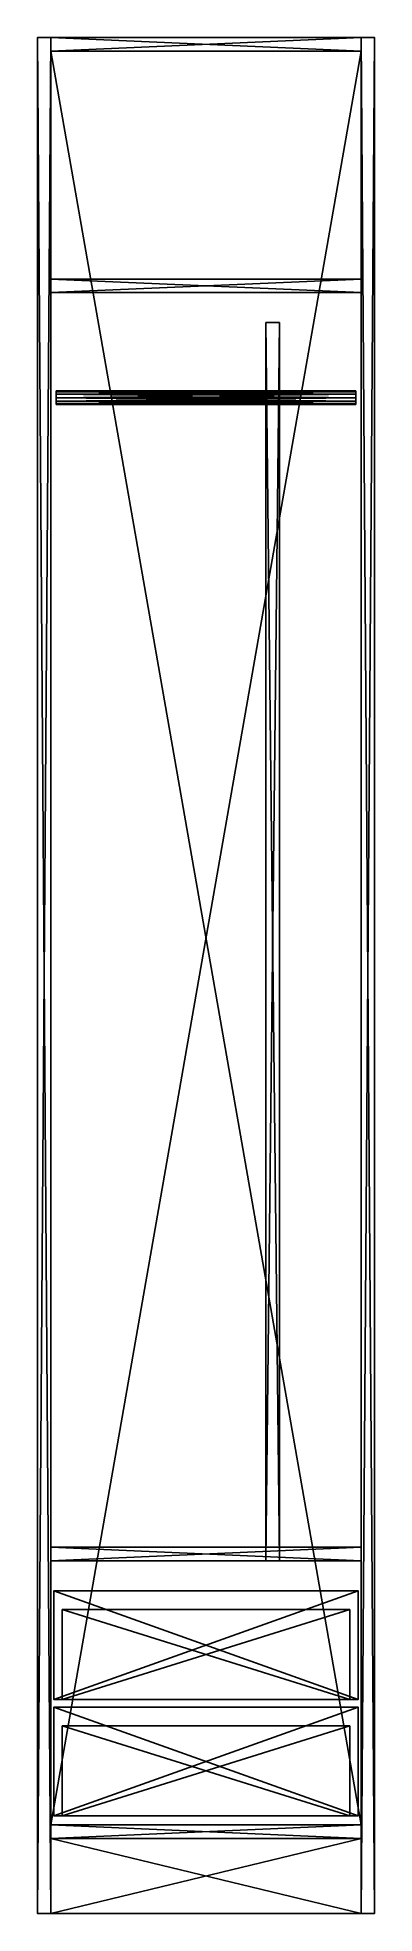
# Model space of a CAD drawing. Header units: millimetres. Extents: x 0 to 450, y 0 to 2500.
import ezdxf

# ---------------------------------------------------------------- set-up
doc = ezdxf.new("R2010")
doc.units = ezdxf.units.MM
for name, color, linetype in [('ARKALIK', 7, 'Continuous'), ('ASKILIK', 7, 'Continuous'), ('BAZA', 7, 'Continuous'), ('CEKMECE_KUTU', 7, 'Continuous'), ('CEKMECE_ON', 7, 'Continuous'), ('DIKME', 7, 'Continuous'), ('GOVDE', 7, 'Continuous'), ('RAF', 7, 'Continuous')]:
    doc.layers.add(name, color=color, linetype=linetype)

msp = doc.modelspace()

# ---------------------------------------------------------------- linework, layer by layer
at = {"layer": 'ARKALIK'}
for points in [[(18, 118, 600), (18, 2482, 600), (18, 118, 592)], [(18, 118, 592), (18, 2482, 600), (18, 2482, 592)], [(18, 2482, 592), (432, 118, 592), (18, 118, 592)], [(18, 118, 600), (432, 2482, 600), (18, 2482, 600)], [(432, 118, 600), (432, 2482, 600), (18, 118, 600)], [(18, 2482, 600), (432, 2482, 600), (18, 2482, 592)], [(432, 2482, 592), (432, 118, 592), (18, 2482, 592)], [(18, 2482, 592), (432, 2482, 600), (432, 2482, 592)], [(432, 2482, 592), (432, 118, 600), (432, 118, 592)], [(432, 2482, 600), (432, 118, 600), (432, 2482, 592)], [(432, 118, 592), (18, 118, 600), (18, 118, 592)], [(432, 118, 600), (18, 118, 600), (432, 118, 592)]]:
    msp.add_3dface(points, dxfattribs=at)
at = {"layer": 'ASKILIK'}
for points in [[(25, 2027.8, 265.5), (25, 2020, 270), (25, 2029, 270)], [(25, 2027.8, 265.5), (25, 2029, 270), (425, 2027.8, 265.5)], [(425, 2027.8, 265.5), (25, 2029, 270), (425, 2029, 270)], [(25, 2029, 270), (25, 2020, 270), (25, 2027.8, 274.5)], [(25, 2029, 270), (25, 2027.8, 274.5), (425, 2029, 270)], [(425, 2029, 270), (25, 2027.8, 274.5), (425, 2027.8, 274.5)], [(25, 2024.5, 262.2), (25, 2020, 270), (25, 2027.8, 265.5)], [(25, 2024.5, 262.2), (25, 2027.8, 265.5), (425, 2024.5, 262.2)], [(425, 2024.5, 262.2), (25, 2027.8, 265.5), (425, 2027.8, 265.5)], [(25, 2027.8, 274.5), (25, 2020, 270), (25, 2024.5, 277.8)], [(25, 2027.8, 274.5), (25, 2024.5, 277.8), (425, 2027.8, 274.5)], [(425, 2027.8, 274.5), (25, 2024.5, 277.8), (425, 2024.5, 277.8)], [(425, 2027.8, 265.5), (425, 2029, 270), (425, 2020, 270)], [(425, 2029, 270), (425, 2027.8, 274.5), (425, 2020, 270)], [(425, 2024.5, 262.2), (425, 2027.8, 265.5), (425, 2020, 270)], [(425, 2027.8, 274.5), (425, 2024.5, 277.8), (425, 2020, 270)], [(25, 2020, 261), (25, 2020, 270), (25, 2024.5, 262.2)], [(25, 2020, 261), (25, 2024.5, 262.2), (425, 2020, 261)], [(425, 2020, 261), (25, 2024.5, 262.2), (425, 2024.5, 262.2)], [(25, 2024.5, 277.8), (25, 2020, 270), (25, 2020, 279)], [(25, 2024.5, 277.8), (25, 2020, 279), (425, 2024.5, 277.8)], [(425, 2024.5, 277.8), (25, 2020, 279), (425, 2020, 279)], [(25, 2020, 279), (25, 2020, 270), (25, 2015.5, 277.8)], [(25, 2020, 279), (25, 2015.5, 277.8), (425, 2020, 279)], [(425, 2020, 279), (25, 2015.5, 277.8), (425, 2015.5, 277.8)], [(25, 2015.5, 277.8), (25, 2020, 270), (25, 2012.2, 274.5)], [(25, 2012.2, 274.5), (25, 2020, 270), (25, 2011, 270)], [(25, 2011, 270), (25, 2020, 270), (25, 2012.2, 265.5)], [(25, 2012.2, 265.5), (25, 2020, 270), (25, 2015.5, 262.2)], [(25, 2015.5, 262.2), (25, 2020, 270), (25, 2020, 261)], [(25, 2015.5, 262.2), (25, 2020, 261), (425, 2015.5, 262.2)], [(425, 2015.5, 262.2), (25, 2020, 261), (425, 2020, 261)], [(25, 2015.5, 277.8), (25, 2012.2, 274.5), (425, 2015.5, 277.8)], [(425, 2015.5, 277.8), (25, 2012.2, 274.5), (425, 2012.2, 274.5)], [(25, 2012.2, 265.5), (25, 2015.5, 262.2), (425, 2012.2, 265.5)], [(425, 2012.2, 265.5), (25, 2015.5, 262.2), (425, 2015.5, 262.2)], [(25, 2012.2, 274.5), (25, 2011, 270), (425, 2012.2, 274.5)], [(425, 2012.2, 274.5), (25, 2011, 270), (425, 2011, 270)], [(25, 2011, 270), (25, 2012.2, 265.5), (425, 2011, 270)], [(425, 2011, 270), (25, 2012.2, 265.5), (425, 2012.2, 265.5)], [(425, 2020, 261), (425, 2024.5, 262.2), (425, 2020, 270)], [(425, 2024.5, 277.8), (425, 2020, 279), (425, 2020, 270)], [(425, 2020, 279), (425, 2015.5, 277.8), (425, 2020, 270)], [(425, 2015.5, 277.8), (425, 2012.2, 274.5), (425, 2020, 270)], [(425, 2012.2, 274.5), (425, 2011, 270), (425, 2020, 270)], [(425, 2011, 270), (425, 2012.2, 265.5), (425, 2020, 270)], [(425, 2012.2, 265.5), (425, 2015.5, 262.2), (425, 2020, 270)], [(425, 2015.5, 262.2), (425, 2020, 261), (425, 2020, 270)]]:
    msp.add_3dface(points, dxfattribs=at)
at = {"layer": 'BAZA'}
for points in [[(18, 0, 38), (18, 100, 38), (18, 0)], [(18, 0), (18, 100, 38), (18, 100)], [(18, 100), (432, 0), (18, 0)], [(18, 0, 38), (432, 100, 38), (18, 100, 38)], [(432, 0, 38), (432, 100, 38), (18, 0, 38)], [(18, 100, 38), (432, 100, 38), (18, 100)], [(432, 100), (432, 0), (18, 100)], [(18, 100), (432, 100, 38), (432, 100)], [(432, 100), (432, 0, 38), (432, 0)], [(432, 100, 38), (432, 0, 38), (432, 100)], [(432, 0), (18, 0, 38), (18, 0)], [(432, 0, 38), (18, 0, 38), (432, 0)]]:
    msp.add_3dface(points, dxfattribs=at)
at = {"layer": 'CEKMECE_KUTU'}
for points in [[(33, 285, 500), (33, 405, 500), (33, 285, 35)], [(33, 285, 35), (33, 405, 500), (33, 405, 35)], [(33, 405, 35), (417, 285, 35), (33, 285, 35)], [(33, 285, 500), (417, 405, 500), (33, 405, 500)], [(417, 285, 500), (417, 405, 500), (33, 285, 500)], [(33, 405, 500), (417, 405, 500), (33, 405, 35)], [(417, 405, 35), (417, 285, 35), (33, 405, 35)], [(33, 405, 35), (417, 405, 500), (417, 405, 35)], [(417, 405, 35), (417, 285, 500), (417, 285, 35)], [(417, 405, 500), (417, 285, 500), (417, 405, 35)], [(417, 285, 35), (33, 285, 500), (33, 285, 35)], [(417, 285, 500), (33, 285, 500), (417, 285, 35)], [(33, 130, 500), (33, 250, 500), (33, 130, 35)], [(33, 130, 35), (33, 250, 500), (33, 250, 35)], [(33, 250, 35), (417, 130, 35), (33, 130, 35)], [(33, 130, 500), (417, 250, 500), (33, 250, 500)], [(417, 130, 500), (417, 250, 500), (33, 130, 500)], [(33, 250, 500), (417, 250, 500), (33, 250, 35)], [(417, 250, 35), (417, 130, 35), (33, 250, 35)], [(33, 250, 35), (417, 250, 500), (417, 250, 35)], [(417, 250, 35), (417, 130, 500), (417, 130, 35)], [(417, 250, 500), (417, 130, 500), (417, 250, 35)], [(417, 130, 35), (33, 130, 500), (33, 130, 35)], [(417, 130, 500), (33, 130, 500), (417, 130, 35)]]:
    msp.add_3dface(points, dxfattribs=at)
at = {"layer": 'CEKMECE_ON'}
for points in [[(22, 285, 22), (22, 430, 22), (22, 285, 4)], [(22, 285, 4), (22, 430, 22), (22, 430, 4)], [(22, 430, 4), (428, 285, 4), (22, 285, 4)], [(22, 285, 22), (428, 430, 22), (22, 430, 22)], [(428, 285, 22), (428, 430, 22), (22, 285, 22)], [(22, 430, 22), (428, 430, 22), (22, 430, 4)], [(428, 430, 4), (428, 285, 4), (22, 430, 4)], [(22, 430, 4), (428, 430, 22), (428, 430, 4)], [(428, 430, 4), (428, 285, 22), (428, 285, 4)], [(428, 430, 22), (428, 285, 22), (428, 430, 4)], [(428, 285, 4), (22, 285, 22), (22, 285, 4)], [(428, 285, 22), (22, 285, 22), (428, 285, 4)], [(22, 130, 22), (22, 275, 22), (22, 130, 4)], [(22, 130, 4), (22, 275, 22), (22, 275, 4)], [(22, 275, 4), (428, 130, 4), (22, 130, 4)], [(22, 130, 22), (428, 275, 22), (22, 275, 22)], [(428, 130, 22), (428, 275, 22), (22, 130, 22)], [(22, 275, 22), (428, 275, 22), (22, 275, 4)], [(428, 275, 4), (428, 130, 4), (22, 275, 4)], [(22, 275, 4), (428, 275, 22), (428, 275, 4)], [(428, 275, 4), (428, 130, 22), (428, 130, 4)], [(428, 275, 22), (428, 130, 22), (428, 275, 4)], [(428, 130, 4), (22, 130, 22), (22, 130, 4)], [(428, 130, 22), (22, 130, 22), (428, 130, 4)]]:
    msp.add_3dface(points, dxfattribs=at)
at = {"layer": 'DIKME'}
for points in [[(305, 470, 588), (305, 2120, 588), (305, 470)], [(305, 470), (305, 2120, 588), (305, 2120)], [(305, 2120), (323, 470), (305, 470)], [(305, 470, 588), (323, 2120, 588), (305, 2120, 588)], [(323, 470, 588), (323, 2120, 588), (305, 470, 588)], [(305, 2120, 588), (323, 2120, 588), (305, 2120)], [(323, 2120), (323, 470), (305, 2120)], [(305, 2120), (323, 2120, 588), (323, 2120)], [(323, 2120), (323, 470, 588), (323, 470)], [(323, 2120, 588), (323, 470, 588), (323, 2120)], [(323, 470), (305, 470, 588), (305, 470)], [(323, 470, 588), (305, 470, 588), (323, 470)]]:
    msp.add_3dface(points, dxfattribs=at)
at = {"layer": 'GOVDE'}
for points in [[(0, 0, 600), (0, 2500, 600), (0, 0)], [(0, 0), (0, 2500, 600), (0, 2500)], [(0, 2500), (18, 0), (0, 0)], [(0, 0, 600), (18, 2500, 600), (0, 2500, 600)], [(18, 0, 600), (18, 2500, 600), (0, 0, 600)], [(0, 2500, 600), (18, 2500, 600), (0, 2500)], [(18, 2500), (18, 0), (0, 2500)], [(0, 2500), (18, 2500, 600), (18, 2500)], [(18, 2500), (18, 0, 600), (18, 0)], [(18, 2500, 600), (18, 0, 600), (18, 2500)], [(18, 2482, 600), (18, 2500, 600), (18, 2482)], [(18, 2482), (18, 2500, 600), (18, 2500)], [(18, 2500), (432, 2482), (18, 2482)], [(18, 2482, 600), (432, 2500, 600), (18, 2500, 600)], [(432, 2482, 600), (432, 2500, 600), (18, 2482, 600)], [(18, 2500, 600), (432, 2500, 600), (18, 2500)], [(432, 2500), (432, 2482), (18, 2500)], [(18, 2500), (432, 2500, 600), (432, 2500)], [(432, 0, 600), (432, 2500, 600), (432, 0)], [(432, 0), (432, 2500, 600), (432, 2500)], [(432, 2500), (450, 0), (432, 0)], [(432, 0, 600), (450, 2500, 600), (432, 2500, 600)], [(450, 0, 600), (450, 2500, 600), (432, 0, 600)], [(432, 2500, 600), (450, 2500, 600), (432, 2500)], [(450, 2500), (450, 0), (432, 2500)], [(432, 2500), (450, 2500, 600), (450, 2500)], [(432, 2500), (432, 2482, 600), (432, 2482)], [(432, 2500, 600), (432, 2482, 600), (432, 2500)], [(450, 2500), (450, 0, 600), (450, 0)], [(450, 2500, 600), (450, 0, 600), (450, 2500)], [(432, 2482), (18, 2482, 600), (18, 2482)], [(432, 2482, 600), (18, 2482, 600), (432, 2482)], [(18, 100, 600), (18, 118, 600), (18, 100)], [(18, 100), (18, 118, 600), (18, 118)], [(18, 118), (432, 100), (18, 100)], [(18, 100, 600), (432, 118, 600), (18, 118, 600)], [(432, 100, 600), (432, 118, 600), (18, 100, 600)], [(18, 118, 600), (432, 118, 600), (18, 118)], [(432, 118), (432, 100), (18, 118)], [(18, 118), (432, 118, 600), (432, 118)], [(432, 100), (18, 100, 600), (18, 100)], [(432, 100, 600), (18, 100, 600), (432, 100)], [(432, 118), (432, 100, 600), (432, 100)], [(432, 118, 600), (432, 100, 600), (432, 118)], [(18, 0), (0, 0, 600), (0, 0)], [(18, 0, 600), (0, 0, 600), (18, 0)], [(450, 0), (432, 0, 600), (432, 0)], [(450, 0, 600), (432, 0, 600), (450, 0)]]:
    msp.add_3dface(points, dxfattribs=at)
at = {"layer": 'RAF'}
for points in [[(18, 2160, 588), (18, 2178, 588), (18, 2160)], [(18, 2160), (18, 2178, 588), (18, 2178)], [(18, 2178), (432, 2160), (18, 2160)], [(18, 2160, 588), (432, 2178, 588), (18, 2178, 588)], [(432, 2160, 588), (432, 2178, 588), (18, 2160, 588)], [(18, 2178, 588), (432, 2178, 588), (18, 2178)], [(432, 2178), (432, 2160), (18, 2178)], [(18, 2178), (432, 2178, 588), (432, 2178)], [(432, 2178), (432, 2160, 588), (432, 2160)], [(432, 2178, 588), (432, 2160, 588), (432, 2178)], [(432, 2160), (18, 2160, 588), (18, 2160)], [(432, 2160, 588), (18, 2160, 588), (432, 2160)], [(18, 470, 588), (18, 488, 588), (18, 470)], [(18, 470), (18, 488, 588), (18, 488)], [(18, 488), (432, 470), (18, 470)], [(18, 470, 588), (432, 488, 588), (18, 488, 588)], [(432, 470, 588), (432, 488, 588), (18, 470, 588)], [(18, 488, 588), (432, 488, 588), (18, 488)], [(432, 488), (432, 470), (18, 488)], [(18, 488), (432, 488, 588), (432, 488)], [(432, 488), (432, 470, 588), (432, 470)], [(432, 488, 588), (432, 470, 588), (432, 488)], [(432, 470), (18, 470, 588), (18, 470)], [(432, 470, 588), (18, 470, 588), (432, 470)]]:
    msp.add_3dface(points, dxfattribs=at)

doc.saveas('drawing.dxf')
